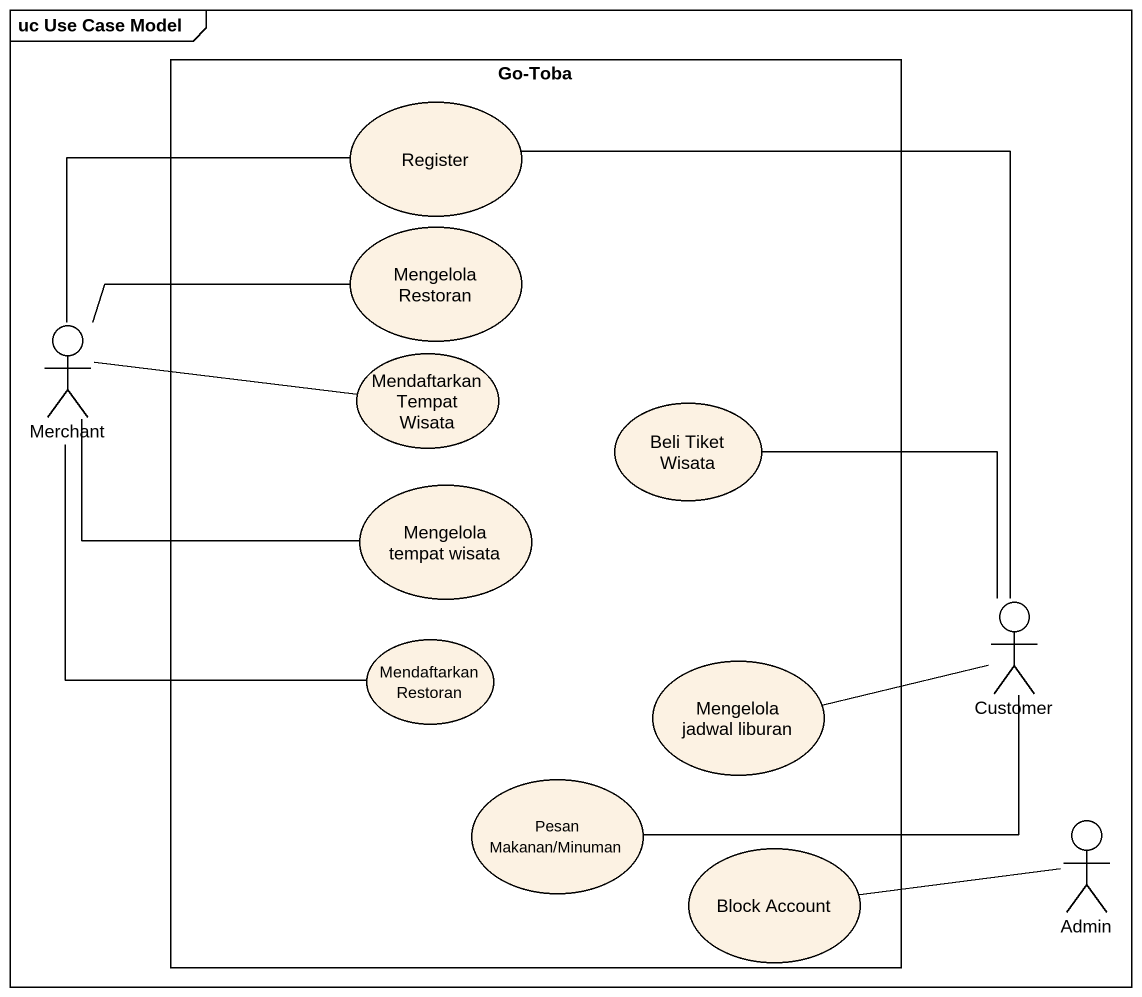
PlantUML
@startuml
mainframe uc Use Case Model
rectangle "Go-Toba" as Go_Toba {
  usecase Register
  usecase "Mengelola Restoran" as Mengelola_Restoran
  usecase "Mendaftarkan Tempat Wisata" as Mendaftarkan_Tempat_Wisata
  usecase "Beli Tiket Wisata" as Beli_Tiket_Wisata
  usecase "Mengelola tempat wisata" as Mengelola_tempat_wisata
  usecase "Mendaftarkan Restoran" as Mendaftarkan_Restoran
  usecase "Mengelola jadwal liburan" as Mengelola_jadwal_liburan
  usecase "Pesan Makanan/Minuman" as Pesan_Makanan_Minuman
  usecase "Block Account" as Block_Account
}
actor Merchant
actor Customer
actor Admin
Merchant -up- Register
Merchant -right- Mengelola_Restoran
Merchant -right- Mendaftarkan_Tempat_Wisata
Merchant -right- Mengelola_tempat_wisata
Merchant -- Mendaftarkan_Restoran
Customer -up- Register
Customer -up- Beli_Tiket_Wisata
Customer -left- Mengelola_jadwal_liburan
Customer -left- Pesan_Makanan_Minuman
Admin -left- Block_Account
@enduml
